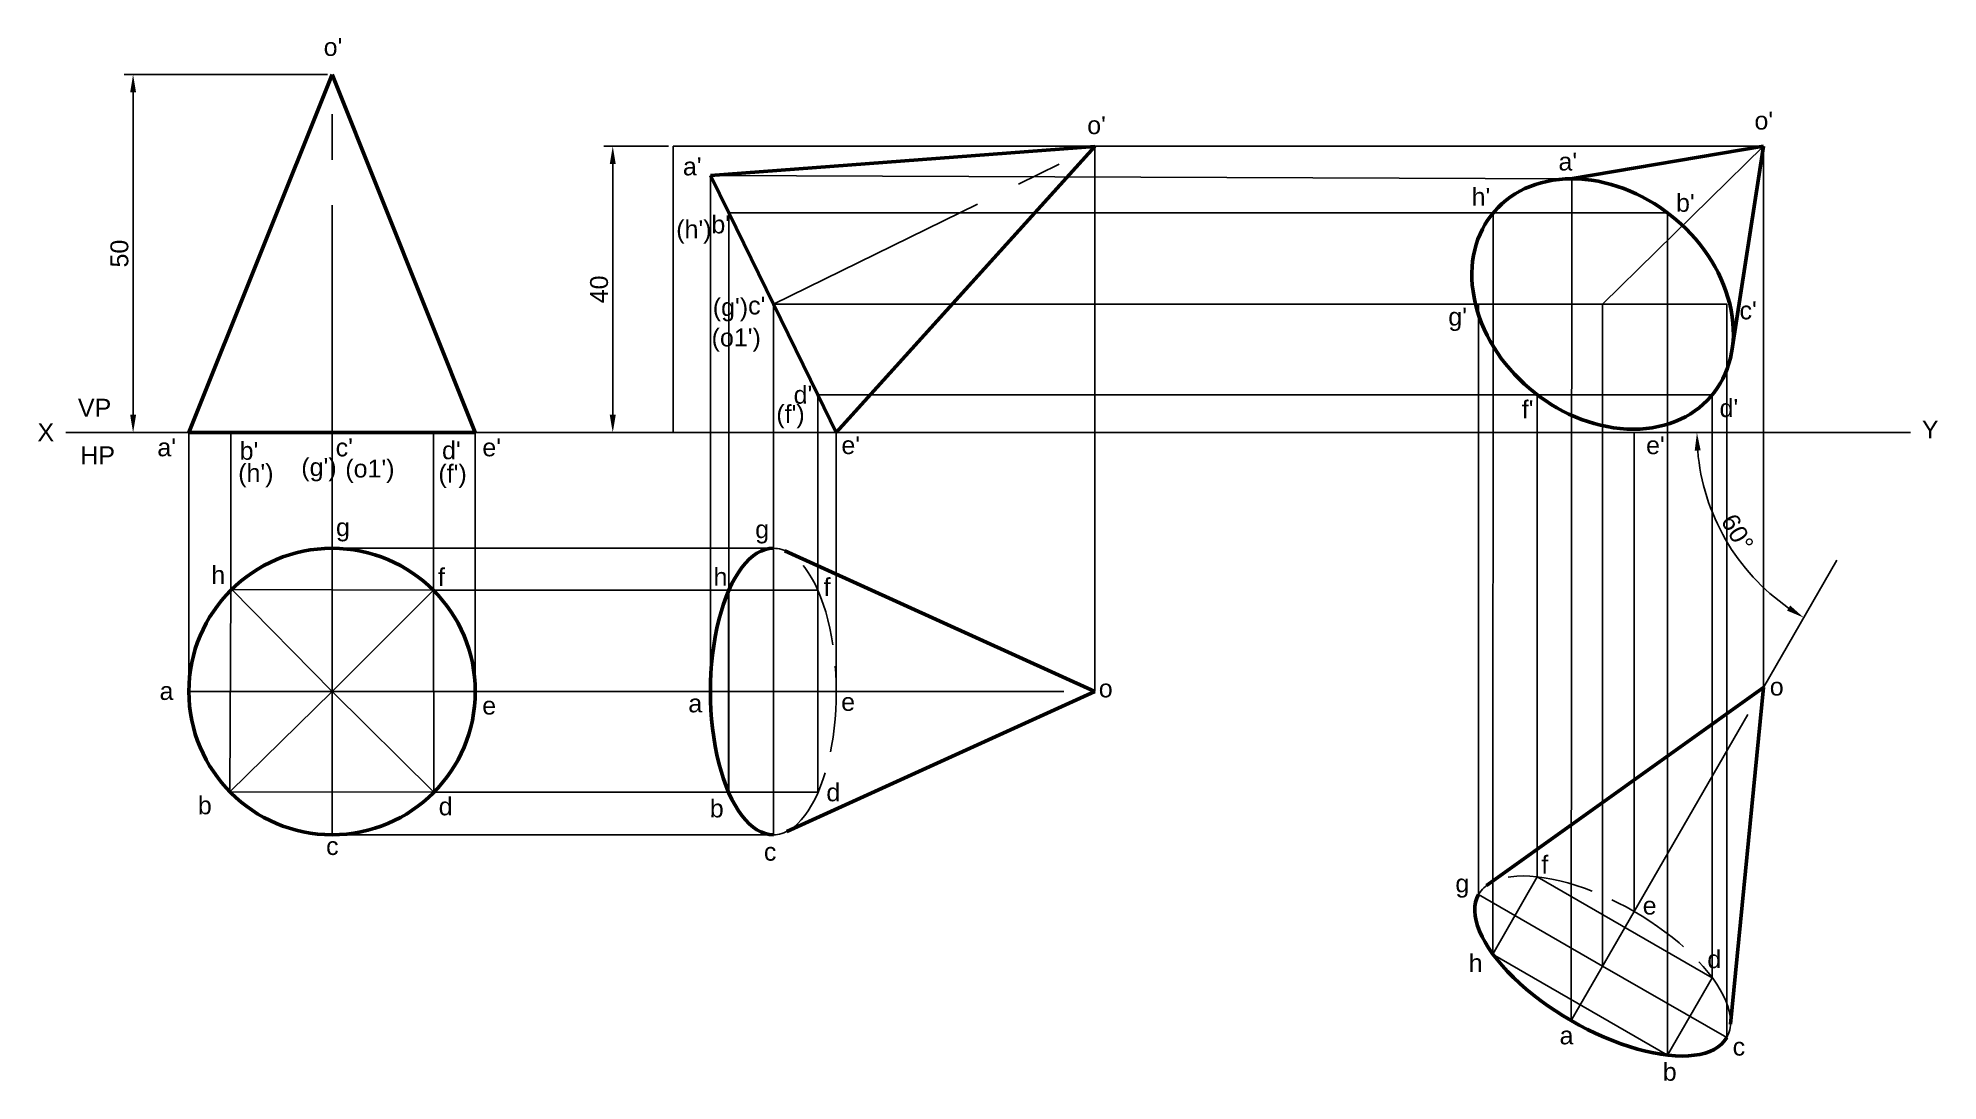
# Paper-space layout 'Layout12' of a CAD drawing. Header units: millimetres. Extents: x 5 to 270, y 4 to 150.
import ezdxf

# ---------------------------------------------------------------- set-up
doc = ezdxf.new("R2010")
doc.units = ezdxf.units.MM
doc.linetypes.add('ACAD_ISO02W100', pattern=[15, 12, -3])
doc.linetypes.add('CENTER', pattern=[50.8, 31.75, -6.35, 6.35, -6.35])
doc.styles.get("Standard").update_dxf_attribs({"font": 'arial.ttf'})
doc.dimstyles.new('ISO-25', dxfattribs={"dimtxt": 2.5, "dimasz": 2.5, "dimexe": 1.25, "dimexo": 0.625, "dimtad": 1, "dimtxsty": 'Standard', "dimcen": 2.5, "dimadec": 0, "dimazin": 0, "dimtfac": 1, "dimtmove": 0, "dimatfit": 3, "dimfxl": 1, "dimarcsym": 0})

# ---------------------------------------------------------------- blocks, each defined once
blk = doc.blocks.new('*D74')
at = {"color": 0, "lineweight": -2, "transparency": 16777216}
for p, q in [((45.48, 144.73), (17.06, 144.73)), ((18.31, 142.23), (18.31, 97.23)), ((45.48, 94.73), (17.06, 94.73))]:
    blk.add_line(p, q, dxfattribs=at)
at = {"color": 0, "lineweight": 40, "transparency": 16777216}
for points in [[(17.9, 142.23), (18.73, 142.23), (18.31, 144.73)], [(17.9, 97.23), (18.73, 97.23), (18.31, 94.73)]]:
    blk.add_solid(points, dxfattribs=at)
at = {"layer": 'Defpoints', "color": 0, "lineweight": 40, "transparency": 16777216}
for p in [(46.1, 144.73), (18.31, 94.73), (46.1, 94.73)]:
    blk.add_point(p, dxfattribs=at)
at = {"color": 0, "transparency": 16777216, "insert": (16.41, 119.73), "char_height": 2.5, "attachment_point": 5, "rotation": 90}
blk.add_mtext('50', dxfattribs=at)
blk = doc.blocks.new('*D75')
at = {"color": 0, "lineweight": -2, "transparency": 16777216}
for p, q in [((93.1, 134.73), (84.05, 134.73)), ((85.3, 132.23), (85.3, 97.23)), ((93.1, 94.73), (84.05, 94.73))]:
    blk.add_line(p, q, dxfattribs=at)
at = {"color": 0, "lineweight": 40, "transparency": 16777216}
for points in [[(84.88, 132.23), (85.72, 132.23), (85.3, 134.73)], [(84.88, 97.23), (85.72, 97.23), (85.3, 94.73)]]:
    blk.add_solid(points, dxfattribs=at)
at = {"layer": 'Defpoints', "color": 0, "lineweight": 40, "transparency": 16777216}
for p in [(93.72, 134.73), (85.3, 94.73), (93.72, 94.73)]:
    blk.add_point(p, dxfattribs=at)
at = {"color": 0, "transparency": 16777216, "insert": (83.4, 114.73), "char_height": 2.5, "attachment_point": 5, "rotation": 90}
blk.add_mtext('40', dxfattribs=at)
blk = doc.blocks.new('*D76')
at = {"color": 0, "lineweight": -2, "transparency": 16777216}
blk.add_arc((266.55, 94.73), 29.83, 184.804, 235.196, dxfattribs=at)
at = {"color": 0, "lineweight": 40, "transparency": 16777216}
for points in [[(236.41, 92.21), (237.24, 92.25), (236.72, 94.73)], [(249.75, 70.59), (249.3, 69.88), (251.64, 68.9)]]:
    blk.add_solid(points, dxfattribs=at)
at = {"layer": 'Defpoints', "color": 0, "lineweight": 40, "transparency": 16777216}
for p in [(8.89, 94.73), (266.55, 94.73), (238.52, 84.53), (256.28, 76.94), (246.01, 59.14)]:
    blk.add_point(p, dxfattribs=at)
at = {"color": 0, "transparency": 16777216, "insert": (242.37, 80.76), "char_height": 2.5, "attachment_point": 5, "rotation": 300}
blk.add_mtext('60°', dxfattribs=at)

psp = doc.layouts.new('Layout12')

# ---------------------------------------------------------------- linework, layer by layer
at = {"lineweight": 50}
for p, q in [((46.102, 144.726), (26.103, 94.726)), ((46.102, 144.726), (66.103, 94.726)), ((152.638, 134.676), (98.937, 130.652)), ((152.638, 134.676), (116.526, 94.726)), ((219.072, 130.176), (246.005, 134.726)), ((246.005, 134.726), (241.603, 106.131)), ((101.508, 125.402), (98.937, 130.652)), ((107.731, 112.69), (101.508, 125.402)), ((113.95, 99.987), (107.731, 112.69)), ((116.526, 94.726), (113.95, 99.987)), ((31.949, 94.726), (26.103, 94.726)), ((46.102, 94.726), (31.949, 94.726)), ((60.245, 94.726), (46.102, 94.726)), ((66.103, 94.726), (60.245, 94.726)), ((152.638, 58.583), (109.351, 78.241)), ((109.631, 39.056), (152.638, 58.583)), ((246.005, 59.145), (207.338, 31.486)), ((241.413, 12.136), (246.005, 59.145))]:
    psp.add_line(p, q, dxfattribs=at)
at = {"linetype": 'CENTER'}
for p, q in [((46.102, 94.726), (46.102, 144.726)), ((107.731, 112.69), (152.638, 134.676)), ((246.005, 134.726), (223.552, 112.69)), ((116.526, 58.583), (152.638, 58.583)), ((227.949, 27.871), (246.005, 59.145))]:
    psp.add_line(p, q, dxfattribs=at)
for p, q in [((93.721, 94.726), (93.721, 134.726)), ((93.721, 134.726), (246.005, 134.726)), ((152.638, 58.583), (152.638, 134.726)), ((246.005, 59.145), (246.005, 134.726)), ((98.937, 130.652), (98.937, 58.583)), ((98.937, 130.652), (219.158, 130.176)), ((219.231, 130.203), (219.155, 12.639)), ((101.508, 125.402), (101.508, 44.519)), ((101.508, 125.402), (208.246, 125.402)), ((208.246, 125.402), (208.203, 21.93)), ((208.246, 125.402), (232.605, 125.402)), ((232.605, 125.402), (232.605, 7.808)), ((107.731, 58.583), (107.731, 112.69)), ((240.872, 112.69), (107.731, 112.69)), ((206.231, 30.254), (206.231, 112.69)), ((223.552, 20.255), (223.552, 112.69)), ((240.872, 10.254), (240.872, 112.69)), ((113.95, 99.987), (113.95, 44.519)), ((113.95, 99.987), (238.841, 99.987)), ((214.424, 32.705), (214.424, 99.987)), ((238.841, 99.987), (238.841, 18.608)), ((8.894, 94.726), (266.548, 94.726)), ((26.103, 58.583), (26.103, 94.726)), ((31.949, 72.847), (31.949, 94.726)), ((46.102, 38.583), (46.102, 94.726)), ((60.245, 72.725), (60.245, 94.726)), ((66.103, 58.583), (66.103, 94.726)), ((116.526, 94.726), (116.526, 58.583)), ((227.949, 27.871), (227.949, 94.726)), ((46.102, 78.583), (107.731, 78.583)), ((107.731, 78.583), (107.731, 58.583)), ((256.277, 76.936), (246.005, 59.145)), ((31.827, 44.576), (31.949, 72.847)), ((46.102, 58.583), (32.083, 72.846)), ((32.083, 72.846), (60.245, 72.725)), ((56.554, 69.034), (60.245, 72.725)), ((60.245, 72.725), (60.323, 44.519)), ((60.245, 72.725), (113.95, 72.713)), ((101.479, 44.519), (101.479, 72.725)), ((101.508, 72.713), (113.95, 72.713)), ((113.95, 72.713), (113.95, 44.519)), ((46.103, 58.583), (56.554, 69.034)), ((46.103, 58.583), (56.127, 68.607)), ((66.103, 58.583), (26.103, 58.583)), ((46.102, 58.583), (31.827, 44.576)), ((46.103, 58.583), (46.102, 38.583)), ((46.103, 58.583), (66.103, 58.583)), ((46.103, 58.583), (60.323, 44.519)), ((66.103, 58.583), (107.731, 58.583)), ((98.937, 58.583), (116.526, 58.583)), ((107.731, 58.583), (116.526, 58.583)), ((107.731, 38.583), (107.731, 58.583)), ((107.731, 58.583), (107.731, 38.583)), ((60.323, 44.519), (31.827, 44.576)), ((113.95, 44.519), (60.323, 44.519)), ((113.95, 44.519), (101.479, 44.519)), ((46.102, 38.583), (107.731, 38.583)), ((208.203, 21.93), (214.424, 32.705)), ((214.424, 32.705), (238.841, 18.608)), ((206.231, 30.254), (223.552, 20.254)), ((219.155, 12.639), (227.949, 27.871)), ((232.605, 7.808), (208.178, 21.911)), ((223.552, 20.254), (240.872, 10.254)), ((238.841, 18.608), (232.605, 7.808))]:
    psp.add_line(p, q)
at = {"lineweight": 50}
psp.add_circle((46.103, 58.583), 20, dxfattribs=at)
for centre, major_axis, ratio, start_param, end_param in [((223.543, 112.694), (-15.298, 12.707), 0.7848069, 2.3854492, 8.6686345), ((107.731, 58.583), (0, 20), 0.4396879, 0, 3.1415927), ((223.552, 20.254), (-17.321, 10), 0.4396879, 0, 3.1415927)]:
    psp.add_ellipse(centre, major_axis=major_axis, ratio=ratio, start_param=start_param, end_param=end_param, dxfattribs=at)
at = {"linetype": 'ACAD_ISO02W100'}
for centre, major_axis in [((107.731, 58.583), (0, -20)), ((223.552, 20.254), (17.321, -10))]:
    psp.add_ellipse(centre, major_axis=major_axis, ratio=0.4397384, start_param=0, end_param=3.1415927, dxfattribs=at)

# ---------------------------------------------------------------- texts
at = {"char_height": 2.5, "attachment_point": 1}
for s, width, insert in [("o'", 5.00053, (44.924, 149.831)), ("o'", 2.29667, (151.562, 138.917)), ("o'", 4.0659, (244.751, 139.55)), ("a'", 2.57675, (95.098, 133.152)), ("a'", 2.18401, (217.381, 133.834)), ("h'", 3.46131, (205.249, 128.911)), ("b'", 2.10383, (233.797, 128.069)), ("b'", 2.06445, (99.078, 125.05)), ("(h')", 3.20656, (94.166, 124.381)), ("(g')", 3.57163, (99.27, 113.511)), ("c'", 2.2677, (104.202, 113.738)), ("g'", 3.46021, (201.994, 112.168)), ("c'", 3.33751, (242.668, 113.048)), ("(o1')", 3.00464, (99.108, 109.272)), ("d'", 2.77067, (110.559, 101.267)), ('VP', 3.43639, (10.604, 99.458)), ("(f')", 3.86739, (108.144, 98.582)), ("f'", 1.61079, (212.255, 99.232)), ("d'", 2.74431, (239.878, 99.411)), ('X', 4.3232, (4.951, 96.025)), ('Y', 5.03432, (268.135, 96.42)), ("a'", 2.43616, (21.699, 93.929)), ("b'", 2.43616, (33.191, 93.439)), ("c'", 3.22476, (46.601, 93.915)), ("d'", 2.13093, (61.458, 93.517)), ("e'", 2.73976, (67.09, 93.923)), ("e'", 2.94112, (117.234, 94.236)), ("e'", 1.67045, (229.616, 94.225)), ('HP', 3.87979, (10.937, 92.812)), ("(h')", 4.23122, (32.989, 90.344)), ("(g')", 3.28657, (41.801, 91.171)), ("(o1')", 3.61173, (47.948, 90.969)), ("(f')", 2.48608, (60.951, 90.266)), ('g', 1.25043, (46.651, 82.778)), ('g', 2.61716, (105.197, 82.49)), ('h', 3.12979, (29.228, 76.114)), ('f', 2.74461, (60.874, 75.793)), ('h', 2.57042, (99.373, 75.844)), ('f', 1.78672, (114.739, 74.427)), ('a', 4.14832, (22.004, 59.909)), ('o', 7.32555, (153.179, 60.269)), ('o', 5.24158, (246.892, 60.517)), ('e', 3.16775, (67.074, 57.873)), ('a', 5.07453, (95.856, 58.175)), ('e', 1.99333, (117.198, 58.383)), ('d', 1.8743, (115.137, 45.756)), ('b', 3.7889, (27.358, 43.943)), ('d', 3.00102, (60.989, 43.796)), ('b', 2.08851, (98.857, 43.508)), ('c', 5.37452, (45.267, 38.261)), ('c', 3.42729, (106.408, 37.462)), ('f', 2.51052, (214.996, 35.668)), ('g', 3.32276, (202.987, 33.04)), ('e', 2.16837, (229.145, 29.943)), ('h', 2.73639, (204.844, 21.908)), ('d', 2.35815, (238.168, 22.456)), ('a', 1.58552, (217.535, 11.816)), ('c', 2.0681, (241.706, 10.246)), ('b', 2.14614, (231.951, 6.736))]:
    psp.add_mtext_dynamic_manual_height_columns(s, width=width, gutter_width=12.5, heights=[0], dxfattribs=dict(at, insert=insert))

# ---------------------------------------------------------------- dimensions: what is measured, and where the dimension line sits
for base, p1, p2, picture, middle in [((18.314, 94.726), (46.102, 144.726), (46.102, 94.726), '*D74', (16.412, 119.726)), ((85.299, 94.726), (93.721, 134.726), (93.721, 94.726), '*D75', (83.397, 114.726))]:
    dim = psp.add_linear_dim(base=base, p1=p1, p2=p2, angle=90, dimstyle='ISO-25')
    dim.commit()
    dim.dimension.update_dxf_attribs({"geometry": picture, "text_midpoint": middle})
dim = psp.add_angular_dim_2l(base=(238.521, 84.525), line1=((256.277, 76.936), (246.005, 59.145)), line2=((8.894, 94.726), (266.548, 94.726)), dimstyle='ISO-25')
dim.commit()
dim.dimension.update_dxf_attribs({"geometry": '*D76', "text_midpoint": (242.365, 80.764)})

doc.saveas('drawing.dxf')
